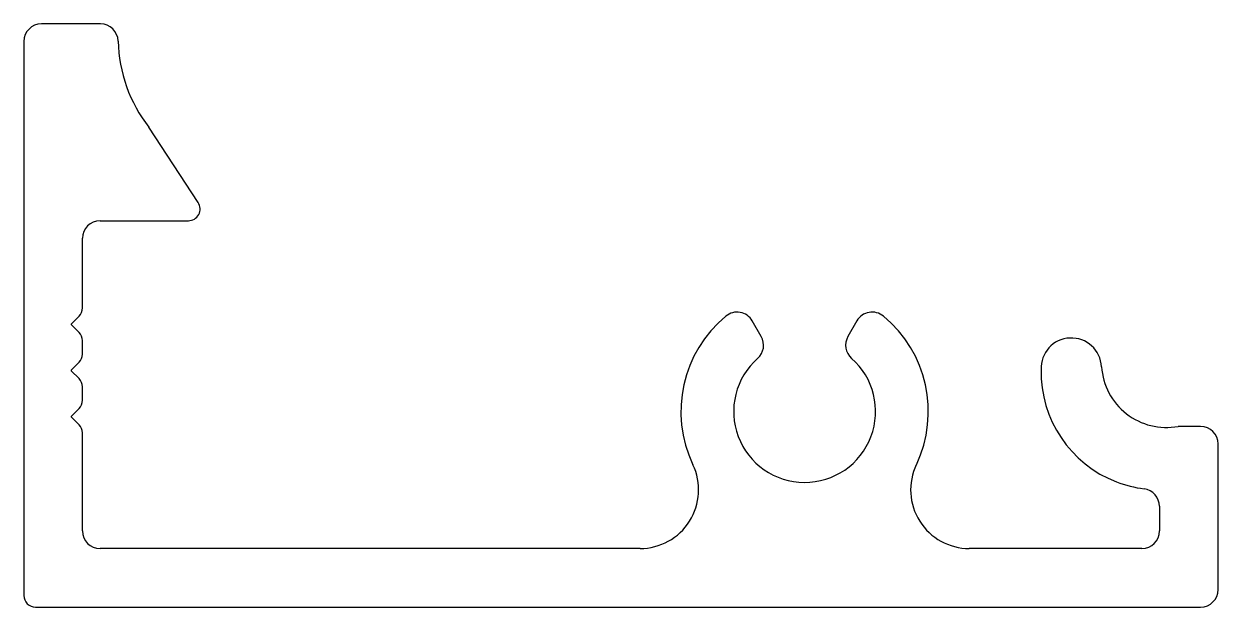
# Model space of a CAD drawing. Extents: x -13 to 12.8, y 0.4 to 13.
import ezdxf

# ---------------------------------------------------------------- set-up
doc = ezdxf.new("R2010")
doc.units = 0
doc.layers.add('5', color=7, linetype='CONTINUOUS')

msp = doc.modelspace()

# ---------------------------------------------------------------- linework, layer by layer
at = {"layer": '5', "color": 7, "linetype": 'CONTINUOUS'}
for p, q in [((-11.376, 13.027), (-12.656, 13.027)), ((-13.037, 12.646), (-13.037, 0.645)), ((-9.261, 9.157), (-10.33, 10.789)), ((-11.386, 8.763), (-9.474, 8.763)), ((-11.767, 6.872), (-11.767, 8.382)), ((-12.011, 6.524), (-11.84, 6.695)), ((-11.84, 6.341), (-12.011, 6.512)), ((2.935, 6.256), (2.741, 6.592)), ((5.008, 6.592), (4.814, 6.256)), ((-11.767, 5.872), (-11.767, 6.165)), ((-12.011, 5.524), (-11.84, 5.695)), ((-11.84, 5.341), (-12.011, 5.512)), ((-11.767, 4.872), (-11.767, 5.165)), ((-12.011, 4.524), (-11.84, 4.695)), ((-11.84, 4.341), (-12.011, 4.513)), ((-11.767, 2.042), (-11.767, 4.165)), ((12.45, 4.307), (11.965, 4.307)), ((12.831, 0.772), (12.831, 3.926)), ((11.561, 2.575), (11.561, 2.042)), ((-11.056, 1.661), (-11.386, 1.661)), ((0.309, 1.661), (-11.056, 1.661)), ((8.215, 1.661), (7.441, 1.661)), ((10.488, 1.661), (8.215, 1.661)), ((11.18, 1.661), (10.488, 1.661)), ((-12.783, 0.391), (-12.453, 0.391)), ((-12.453, 0.391), (12.45, 0.391))]:
    msp.add_line(p, q, dxfattribs=at)
for centre, radius, start, end in [((-12.656, 12.646), 0.381, 90, 180), ((-11.376, 12.646), 0.381, 1.3468, 90), ((-7.833, 12.729), 3.162, 181.3468, 217.853), ((-9.474, 9.017), 0.254, 270, 33.2218), ((-11.386, 8.382), 0.381, 90, 180), ((-12.017, 6.872), 0.25, 315, 360), ((2.411, 6.401), 0.381, 30, 129.5406), ((5.338, 6.401), 0.381, 50.4594, 150), ((-12.005, 6.518), 0.008, 135, 225), ((3.875, 4.629), 2.68, 129.5406, 205.4626), ((3.875, 4.629), 2.68, 334.5374, 50.4594), ((-12.017, 6.165), 0.25, 0, 45), ((2.605, 6.066), 0.381, 311.4595, 30), ((5.144, 6.066), 0.381, 150, 228.5405), ((9.651, 5.567), 0.655, 2.6599, 182.6599), ((-12.017, 5.872), 0.25, 315, 360), ((3.875, 4.629), 1.537, 131.4595, 269.7414), ((3.875, 4.629), 1.537, 269.7414, 48.5405), ((-12.005, 5.518), 0.008, 135, 225), ((11.55, 5.486), 2.554, 178.8697, 248.8961), ((11.709, 5.69), 1.406, 183.757, 280.4894), ((-12.017, 5.165), 0.25, 360, 45), ((-12.017, 4.872), 0.25, 315, 360), ((-12.005, 4.518), 0.008, 135, 225), ((-12.017, 4.165), 0.25, 0, 45), ((12.45, 3.926), 0.381, 0, 90), ((0.309, 2.931), 1.27, 270, 25.4626), ((7.441, 2.931), 1.27, 154.5374, 270), ((11.575, 5.598), 2.667, 249.2576, 262.5597), ((11.18, 2.575), 0.381, 0, 82.5597), ((-11.386, 2.042), 0.381, 180, 270), ((11.18, 2.042), 0.381, 270, 0), ((-12.783, 0.645), 0.254, 180, 270), ((12.45, 0.772), 0.381, 270, 0)]:
    msp.add_arc(centre, radius, start, end, dxfattribs=at)

doc.saveas('drawing.dxf')
